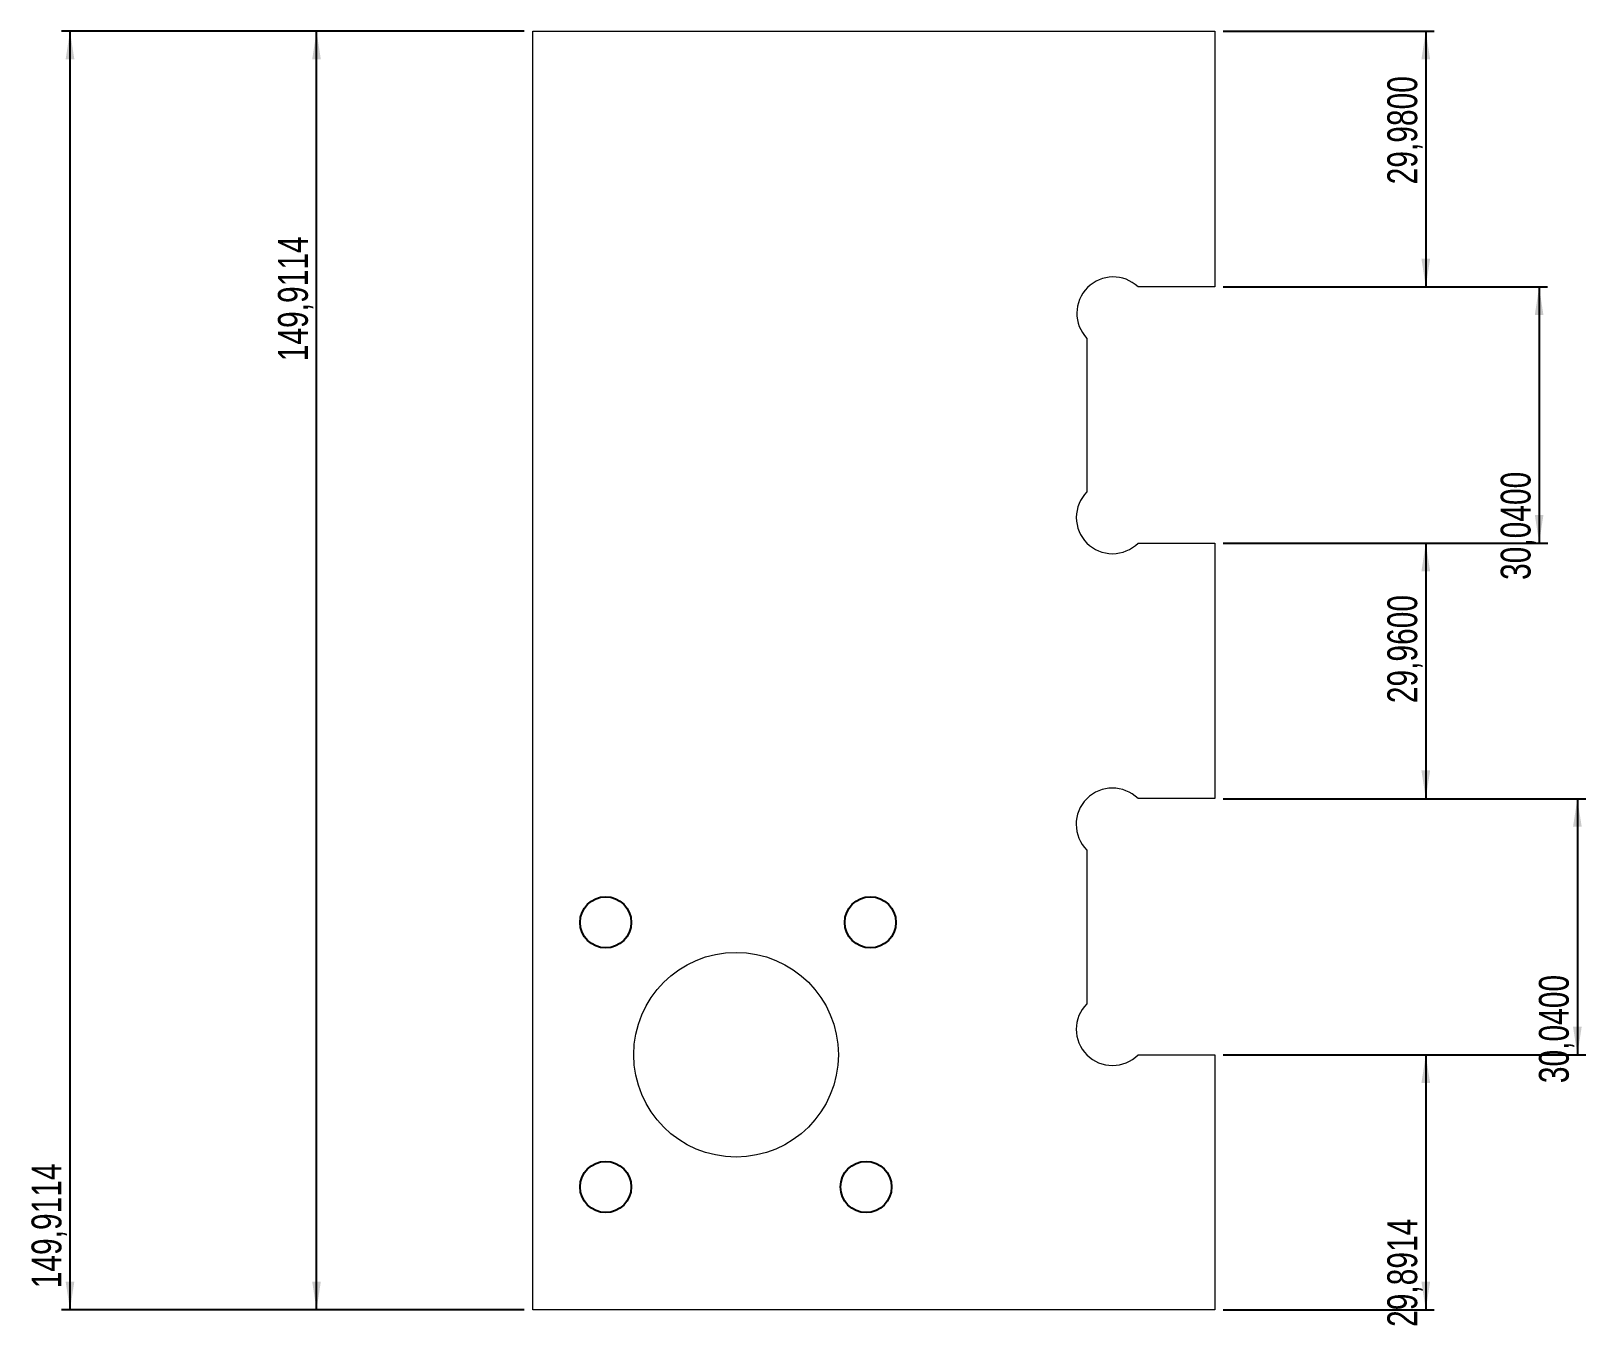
# Model space of a CAD drawing. Header units: millimetres. Extents: x 46 to 228, y 33 to 185.
import ezdxf

# ---------------------------------------------------------------- set-up
doc = ezdxf.new("R2010")
doc.units = ezdxf.units.MM
doc.layers.add('SLD-0', color=179, linetype='Continuous')
doc.styles.add('SLDTEXTSTYLE0', font='TXT', dxfattribs={"width": 0.75})
doc.dimstyles.new('SLDDIMSTYLE0', dxfattribs={"dimtxt": 3.5, "dimasz": 3.302, "dimexe": 0, "dimexo": 0.0625, "dimgap": 0.875, "dimtad": 1, "dimdec": 4, "dimrnd": 1e-09, "dimzin": 12, "dimdsep": 46, "dimtxsty": 'SLDTEXTSTYLE0', "dimsah": 1, "dimcen": 0.09, "dimadec": 0, "dimazin": 3, "dimtfac": 1, "dimtdec": 4, "dimtofl": 0, "dimtmove": 0, "dimatfit": 3, "dimfxl": 1, "dimfrac": 2, "dimtolj": 1, "dimtzin": 12, "dimarcsym": 0})
doc.dimstyles.new('SLDDIMSTYLE1', dxfattribs={"dimtxt": 3.5, "dimasz": 3.302, "dimexe": 0, "dimexo": 0.0625, "dimgap": 0.875, "dimtad": 1, "dimdec": 4, "dimrnd": 1e-09, "dimzin": 12, "dimdsep": 46, "dimtxsty": 'SLDTEXTSTYLE0', "dimsah": 1, "dimcen": 0.09, "dimadec": 0, "dimazin": 3, "dimtfac": 1, "dimtdec": 4, "dimtmove": 0, "dimatfit": 0, "dimfxl": 1, "dimfrac": 2, "dimtolj": 1, "dimtzin": 12, "dimarcsym": 0})

# ---------------------------------------------------------------- blocks, each defined once
blk = doc.blocks.new('_D')
at = {"layer": 'SLD-0'}
for p, q in [((103.9, 185.1), (78.54, 185.1)), ((79.54, 35.19), (79.54, 185.1)), ((103.9, 35.19), (78.54, 35.19))]:
    blk.add_line(p, q, dxfattribs=at)
for points in [[(79.54, 185.1), (79.03, 181.8), (80.04, 181.8)], [(79.54, 35.19), (80.04, 38.5), (79.03, 38.5)]]:
    blk.add_solid(points, dxfattribs=at)
at = {"layer": 'SLD-0', "insert": (75.02, 146.4), "char_height": 3.5, "attachment_point": 1, "rotation": 90, "style": 'SLDTEXTSTYLE0'}
blk.add_mtext('149,9114', dxfattribs=at)
blk = doc.blocks.new('_D_1')
at = {"layer": 'SLD-0'}
for p, q in [((185.9, 185.1), (210.65, 185.1)), ((209.65, 185.1), (209.65, 155.12)), ((185.9, 155.12), (210.65, 155.12))]:
    blk.add_line(p, q, dxfattribs=at)
for points in [[(209.65, 185.1), (209.14, 181.8), (210.16, 181.8)], [(209.65, 155.12), (210.16, 158.43), (209.14, 158.43)]]:
    blk.add_solid(points, dxfattribs=at)
at = {"layer": 'SLD-0', "insert": (205.14, 167.14), "char_height": 3.5, "attachment_point": 1, "rotation": 89.9968, "style": 'SLDTEXTSTYLE0'}
blk.add_mtext('29,9800', dxfattribs=at)
blk = doc.blocks.new('_D_2')
at = {"layer": 'SLD-0'}
for p, q in [((185.9, 155.12), (223.94, 155.13)), ((222.94, 155.13), (222.95, 125.09)), ((185.9, 125.08), (223.95, 125.09))]:
    blk.add_line(p, q, dxfattribs=at)
for points in [[(222.94, 155.13), (222.44, 151.83), (223.45, 151.83)], [(222.95, 125.09), (223.45, 128.39), (222.44, 128.39)]]:
    blk.add_solid(points, dxfattribs=at)
at = {"layer": 'SLD-0', "insert": (218.44, 120.76), "char_height": 3.5, "attachment_point": 1, "rotation": 90.0066, "style": 'SLDTEXTSTYLE0'}
blk.add_mtext('30,0400', dxfattribs=at)
blk = doc.blocks.new('_D_3')
at = {"layer": 'SLD-0'}
for p, q in [((185.9, 125.08), (210.65, 125.08)), ((209.65, 125.08), (209.65, 95.12)), ((185.9, 95.12), (210.65, 95.12))]:
    blk.add_line(p, q, dxfattribs=at)
for points in [[(209.65, 125.08), (209.14, 121.78), (210.16, 121.78)], [(209.65, 95.12), (210.16, 98.43), (209.14, 98.43)]]:
    blk.add_solid(points, dxfattribs=at)
at = {"layer": 'SLD-0', "insert": (205.14, 106.31), "char_height": 3.5, "attachment_point": 1, "rotation": 89.9968, "style": 'SLDTEXTSTYLE0'}
blk.add_mtext('29,9600', dxfattribs=at)
blk = doc.blocks.new('_D_4')
at = {"layer": 'SLD-0'}
for p, q in [((185.9, 95.12), (228.43, 95.12)), ((227.43, 95.12), (227.43, 65.08)), ((185.9, 65.08), (228.43, 65.08))]:
    blk.add_line(p, q, dxfattribs=at)
for points in [[(227.43, 95.12), (226.92, 91.82), (227.94, 91.82)], [(227.43, 65.08), (227.94, 68.39), (226.92, 68.39)]]:
    blk.add_solid(points, dxfattribs=at)
at = {"layer": 'SLD-0', "insert": (222.92, 61.77), "char_height": 3.5, "attachment_point": 1, "rotation": 90, "style": 'SLDTEXTSTYLE0'}
blk.add_mtext('30,0400', dxfattribs=at)
blk = doc.blocks.new('_D_5')
at = {"layer": 'SLD-0'}
for p, q in [((185.9, 65.08), (210.65, 65.08)), ((209.65, 65.08), (209.65, 35.19)), ((185.9, 35.19), (210.65, 35.19))]:
    blk.add_line(p, q, dxfattribs=at)
for points in [[(209.65, 65.08), (209.14, 61.78), (210.16, 61.78)], [(209.65, 35.19), (210.16, 38.5), (209.14, 38.5)]]:
    blk.add_solid(points, dxfattribs=at)
at = {"layer": 'SLD-0', "insert": (205.14, 33.19), "char_height": 3.5, "attachment_point": 1, "rotation": 90, "style": 'SLDTEXTSTYLE0'}
blk.add_mtext('29,8914', dxfattribs=at)
blk = doc.blocks.new('_D_6')
at = {"layer": 'SLD-0'}
for p, q in [((103.9, 185.1), (49.62, 185.1)), ((50.62, 185.1), (50.62, 35.19)), ((103.9, 35.19), (49.62, 35.19))]:
    blk.add_line(p, q, dxfattribs=at)
for points in [[(50.62, 185.1), (50.11, 181.8), (51.13, 181.8)], [(50.62, 35.19), (51.13, 38.5), (50.11, 38.5)]]:
    blk.add_solid(points, dxfattribs=at)
at = {"layer": 'SLD-0', "insert": (46.11, 37.72), "char_height": 3.5, "attachment_point": 1, "rotation": 90, "style": 'SLDTEXTSTYLE0'}
blk.add_mtext('149,9114', dxfattribs=at)

msp = doc.modelspace()

# ---------------------------------------------------------------- linework, layer by layer
at = {"layer": 'SLD-0', "color": 7, "linetype": 'Continuous', "lineweight": 15}
for p, q in [((104.89716, 35.19336), (104.89716, 185.10472)), ((104.89716, 185.10472), (184.89707, 185.10472)), ((184.89707, 185.10472), (184.89539, 155.12472)), ((184.89539, 155.12472), (175.89716, 155.12369)), ((169.90026, 149.08334), (169.90026, 131.08334)), ((175.90061, 125.08369), (184.89884, 125.08472)), ((184.89884, 125.08472), (184.89716, 95.12472)), ((169.89764, 95.10472), (169.89716, 95.10472)), ((169.89716, 95.10472), (169.89716, 95.10424)), ((184.89716, 95.12472), (175.89719, 95.12472)), ((169.89716, 89.08476), (169.89716, 71.08471)), ((175.89717, 65.08472), (184.89716, 65.08472)), ((184.89716, 65.08472), (184.89716, 35.19336)), ((184.89716, 35.19336), (104.89716, 35.19336))]:
    msp.add_line(p, q, dxfattribs=at)
at = {"layer": 'SLD-0'}
for centre in [(113.45, 80.61792), (144.49818, 80.61792), (113.45, 49.6), (143.9965, 49.6)]:
    msp.add_circle(centre, 3, dxfattribs=at)
at = {"layer": 'SLD-0', "color": 7, "linetype": 'Continuous', "lineweight": 15}
msp.add_circle((128.74557, 65.10472), 12, dxfattribs=at)
for centre, radius, start, end in [((172.97745, 152.02535), 4.25728, 135.0032842, 223.7134154), ((172.97745, 152.02535), 4.25728, 46.7002119, 135.0032842), ((172.90026, 128.08334), 4.24264, 135, 225.0065857), ((172.90026, 128.08334), 4.24264, 225.0065857, 315.0065857), ((172.89717, 92.10474), 4.25681, 45.1899979, 225.1899979), ((172.89717, 68.08472), 4.24264, 135.0002257, 224.9997645), ((172.89717, 68.08472), 4.24264, 224.9997645, 314.9999902)]:
    msp.add_arc(centre, radius, start, end, dxfattribs=at)

# ---------------------------------------------------------------- dimensions: what is measured, and where the dimension line sits
at = {"layer": 'SLD-0'}
for base, p1, p2, angle, dimstyle, picture, middle in [((50.62116, 35.19336), (104.89716, 185.10472), (104.89716, 35.19336), 90, 'SLDDIMSTYLE0', '_D_6', (50.62116, 47.42025)), ((79.53567, 185.10472), (104.89716, 35.19336), (104.89716, 185.10472), 90, 'SLDDIMSTYLE0', '_D', (79.53567, 156.09891)), ((209.64924, 155.12333), (184.89707, 185.10472), (184.89539, 155.12472), 89.9967848, 'SLDDIMSTYLE1', '_D_1', (209.65039, 175.54635)), ((222.94666, 125.08909), (184.89539, 155.12472), (184.89884, 125.08472), 270.0065741, 'SLDDIMSTYLE1', '_D_2', (222.94619, 129.16786)), ((209.65095, 95.12333), (184.89884, 125.08472), (184.89716, 95.12472), 89.9967848, 'SLDDIMSTYLE1', '_D_3', (209.65205, 114.71371)), ((227.43171, 65.08472), (184.89716, 95.12472), (184.89716, 65.08472), 90, 'SLDDIMSTYLE1', '_D_4', (227.43171, 70.17304)), ((209.65095, 35.19336), (184.89716, 65.08472), (184.89716, 35.19336), 90, 'SLDDIMSTYLE1', '_D_5', (209.65095, 41.59983))]:
    dim = msp.add_linear_dim(base=base, p1=p1, p2=p2, angle=angle, dimstyle=dimstyle, dxfattribs=at)
    dim.commit()
    dim.dimension.update_dxf_attribs({"geometry": picture, "text_midpoint": middle, "dimtype": 160})

doc.saveas('drawing.dxf')
